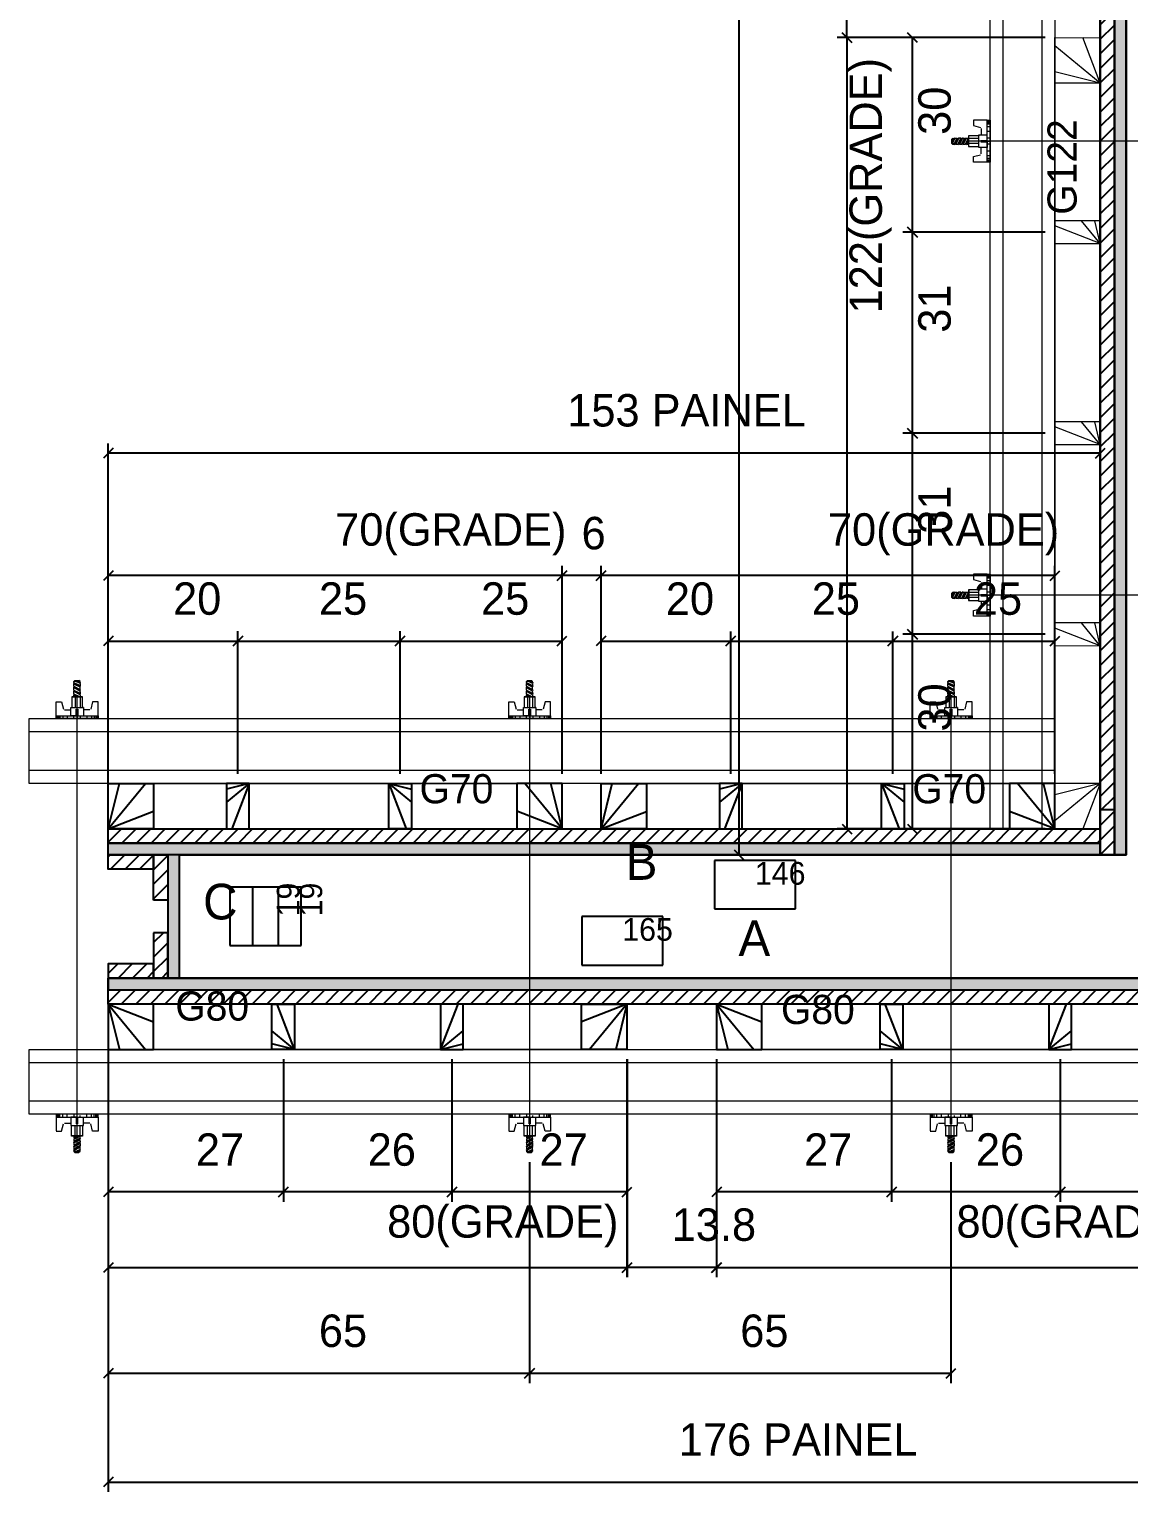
# Model space of a CAD drawing. Header units: metres. Extents: x 4937 to 9017, y 4087 to 4819.
# Drawn here: x 4936.6 to 5275.8, y 4087.2 to 4538.2 of the extents above; entities that cross this region are included whole.
import ezdxf

# ---------------------------------------------------------------- set-up
doc = ezdxf.new("R2010")
doc.units = ezdxf.units.M
for name, color, linetype in [('CHAPA', 7, 'Continuous'), ('CONCRETO', 7, 'Continuous'), ('COTA', 7, 'Continuous'), ('Hachura', 7, 'Continuous'), ('Madeira', 7, 'Continuous'), ('MEIO_PONT', 7, 'Continuous'), ('Perfil Metálico', 7, 'Continuous'), ('SARRAFO', 7, 'Continuous'), ('TEXTO_GERAL', 7, 'Continuous')]:
    doc.layers.add(name, color=color, linetype=linetype)

msp = doc.modelspace()

# ---------------------------------------------------------------- hatches: boundary and pattern name
at = {"layer": 'Hachura'}
h = msp.add_hatch(dxfattribs=at)
h.set_pattern_fill('ANSI31')
h.paths.add_polyline_path([(5266.99, 4703.6), (5271.39, 4703.6), (5271.39, 4283.6), (5266.99, 4283.6), (5266.99, 4703.6)])
h = msp.add_hatch(color=7, dxfattribs=at)
h.dxf.hatch_style = 1
h.paths.add_polyline_path([(5271.39, 4703.6), (5274.99, 4703.6), (5274.99, 4283.6), (5271.39, 4283.6), (5271.39, 4703.6)])
h = msp.add_hatch(dxfattribs=at)
h.set_pattern_fill('ANSI31')
h.paths.add_polyline_path([(5266.99, 4287.2), (5266.99, 4291.6), (4960.99, 4291.6), (4960.99, 4287.2), (5266.99, 4287.2)])
h = msp.add_hatch(color=7, dxfattribs=at)
h.dxf.hatch_style = 1
h.paths.add_polyline_path([(5266.99, 4283.6), (4960.99, 4283.6), (4960.99, 4287.2), (5266.99, 4287.2), (5266.99, 4283.6)])
h = msp.add_hatch(dxfattribs=at)
h.set_pattern_fill('ANSI31')
h.paths.add_polyline_path([(4974.99, 4279.2), (4974.99, 4283.6), (4960.99, 4283.6), (4960.99, 4279.2), (4974.99, 4279.2)])
h = msp.add_hatch(dxfattribs=at)
h.set_pattern_fill('ANSI31')
h.paths.add_polyline_path([(4979.39, 4283.6), (4974.99, 4283.6), (4974.99, 4269.6), (4979.39, 4269.6), (4979.39, 4283.6)])
h = msp.add_hatch(color=7, dxfattribs=at)
h.dxf.hatch_style = 1
h.paths.add_polyline_path([(4979.39, 4245.6), (4982.99, 4245.6), (4982.99, 4283.6), (4979.39, 4283.6), (4979.39, 4245.6)])
h = msp.add_hatch(dxfattribs=at)
h.set_pattern_fill('ANSI31')
h.paths.add_polyline_path([(4979.39, 4245.6), (4974.99, 4245.6), (4974.99, 4259.6), (4979.39, 4259.6), (4979.39, 4245.6)])
h = msp.add_hatch(dxfattribs=at)
h.set_pattern_fill('ANSI31')
h.paths.add_polyline_path([(4974.99, 4250), (4974.99, 4245.6), (4960.99, 4245.6), (4960.99, 4250), (4974.99, 4250)])
h = msp.add_hatch(color=7, dxfattribs=at)
h.dxf.hatch_style = 1
h.paths.add_polyline_path([(5312.99, 4245.6), (4960.99, 4245.6), (4960.99, 4242), (5312.99, 4242), (5312.99, 4245.6)])
h = msp.add_hatch(dxfattribs=at)
h.set_pattern_fill('ANSI31')
h.paths.add_polyline_path([(5312.99, 4242), (5312.99, 4237.6), (4960.99, 4237.6), (4960.99, 4242), (5312.99, 4242)])

# ---------------------------------------------------------------- linework, layer by layer
at = {"layer": 'CHAPA', "color": 1, "lineweight": 25}
for points in [[(5274.99, 4703.6), (5274.99, 4283.6), (5271.39, 4283.6), (5271.39, 4703.6)], [(5266.99, 4283.6), (4960.99, 4283.6), (4960.99, 4287.2), (5266.99, 4287.2)], [(4979.39, 4245.6), (4982.99, 4245.6), (4982.99, 4283.6), (4979.39, 4283.6)], [(5312.99, 4245.6), (4960.99, 4245.6), (4960.99, 4242), (5312.99, 4242)]]:
    msp.add_lwpolyline(points, close=True, dxfattribs=at)
at = {"layer": 'CONCRETO', "color": 2, "lineweight": 25}
msp.add_lwpolyline([(4982.99, 4245.6), (4982.99, 4283.6), (5274.99, 4283.6), (5274.99, 4681.6), (5312.99, 4681.6), (5312.99, 4245.6)], close=True, dxfattribs=at)
at = {"layer": 'COTA', "color": 241, "lineweight": 25}
for p, q in [((5155.51, 4703.6), (5155.51, 4283.6)), ((5188.86, 4535.61), (5188.86, 4543.62)), ((5250.01, 4535.61), (5185.86, 4535.61)), ((5249.99, 4535.61), (5185.86, 4535.61)), ((5188.86, 4535.61), (5188.86, 4291.61)), ((5250, 4535.61), (5206.06, 4535.61)), ((5209.06, 4475.61), (5209.06, 4535.61)), ((5250, 4475.61), (5206.06, 4475.61)), ((5250, 4475.61), (5206.06, 4475.61)), ((5209.06, 4413.61), (5209.06, 4475.61)), ((5250, 4413.61), (5206.06, 4413.61)), ((5250, 4413.61), (5206.06, 4413.61)), ((5209.06, 4351.61), (5209.06, 4413.61)), ((4960.99, 4286.6), (4960.99, 4410.47)), ((5266.99, 4407.47), (4960.99, 4407.47)), ((5266.99, 4286.6), (5266.99, 4410.47)), ((4960.99, 4308.57), (4960.99, 4372.72)), ((5100.99, 4308.59), (5100.99, 4372.72)), ((5100.99, 4308.6), (5100.99, 4372.7)), ((5112.99, 4308.56), (5112.99, 4372.7)), ((5112.99, 4308.58), (5112.99, 4372.7)), ((5252.98, 4308.58), (5252.98, 4372.7)), ((5100.99, 4369.72), (4960.99, 4369.72)), ((5112.99, 4369.7), (5100.99, 4369.7)), ((5252.98, 4369.7), (5112.99, 4369.7)), ((4960.99, 4308.6), (4960.99, 4352.53)), ((5000.99, 4308.6), (5000.99, 4352.53)), ((5000.99, 4308.6), (5000.99, 4352.53)), ((5050.99, 4308.6), (5050.99, 4352.53)), ((5050.99, 4308.6), (5050.99, 4352.53)), ((5100.99, 4308.59), (5100.99, 4352.53)), ((5112.99, 4308.58), (5112.99, 4352.51)), ((5152.99, 4308.58), (5152.99, 4352.51)), ((5152.99, 4308.58), (5152.99, 4352.51)), ((5202.99, 4308.58), (5202.99, 4352.51)), ((5202.99, 4308.58), (5202.99, 4352.51)), ((5252.99, 4308.58), (5252.99, 4352.51)), ((4960.99, 4349.53), (5000.99, 4349.53)), ((5000.99, 4349.53), (5050.99, 4349.53)), ((5050.99, 4349.53), (5100.99, 4349.53)), ((5112.99, 4349.51), (5152.99, 4349.51)), ((5152.99, 4349.51), (5202.99, 4349.51)), ((5202.99, 4349.51), (5252.99, 4349.51)), ((5250, 4351.61), (5206.06, 4351.61)), ((5250, 4351.61), (5206.06, 4351.61)), ((5209.06, 4291.61), (5209.06, 4351.61)), ((5249.99, 4291.61), (5185.86, 4291.61)), ((5249.99, 4291.61), (5206.06, 4291.61)), ((5263.99, 4283.6), (5152.51, 4283.6)), ((4960.99, 4234.56), (4960.99, 4087.19)), ((4960.99, 4234.56), (4960.99, 4120.73)), ((4961.02, 4220.56), (4961.02, 4176.63)), ((4961.02, 4220.56), (4961.02, 4153.33)), ((5015.02, 4220.56), (5015.02, 4176.63)), ((5015.02, 4220.56), (5015.02, 4176.63)), ((5067.02, 4220.56), (5067.02, 4176.63)), ((5067.02, 4220.56), (5067.02, 4176.63)), ((5120.99, 4220.6), (5120.99, 4153.33)), ((5121.02, 4220.56), (5121.02, 4176.63)), ((5121.02, 4220.56), (5121.02, 4153.33)), ((5148.59, 4220.56), (5148.59, 4153.33)), ((5148.62, 4220.56), (5148.62, 4176.63)), ((5148.62, 4220.56), (5148.62, 4153.33)), ((5202.62, 4220.56), (5202.62, 4176.63)), ((5202.62, 4220.56), (5202.62, 4176.63)), ((5254.62, 4220.56), (5254.62, 4176.63)), ((5254.62, 4220.56), (5254.62, 4176.63)), ((5090.93, 4188.8), (5090.93, 4120.73)), ((5090.93, 4188.8), (5090.93, 4120.73)), ((5220.93, 4188.8), (5220.93, 4120.73)), ((5015.02, 4179.63), (4961.02, 4179.63)), ((5067.02, 4179.63), (5015.02, 4179.63)), ((5121.02, 4179.63), (5067.02, 4179.63)), ((5202.62, 4179.63), (5148.62, 4179.63)), ((5254.62, 4179.63), (5202.62, 4179.63)), ((5308.62, 4179.63), (5254.62, 4179.63)), ((4961.02, 4156.33), (5121.02, 4156.33)), ((5148.59, 4156.33), (5120.99, 4156.33)), ((5148.62, 4156.33), (5308.62, 4156.33)), ((4960.99, 4123.73), (5090.93, 4123.73)), ((5090.93, 4123.73), (5220.93, 4123.73)), ((4960.99, 4090.19), (5312.99, 4090.19))]:
    msp.add_line(p, q, dxfattribs=at)
at = {"layer": 'COTA', "color": 0, "lineweight": 25}
for p, q in [((5190.36, 4534.11), (5187.36, 4537.11)), ((5187.36, 4537.11), (5190.36, 4534.11)), ((5210.56, 4534.11), (5207.56, 4537.11)), ((5210.56, 4474.11), (5207.56, 4477.11)), ((5207.56, 4477.11), (5210.56, 4474.11)), ((5210.56, 4412.11), (5207.56, 4415.11)), ((5207.56, 4415.11), (5210.56, 4412.11)), ((4962.49, 4408.97), (4959.49, 4405.97)), ((5265.49, 4405.97), (5268.49, 4408.97)), ((4962.49, 4371.22), (4959.49, 4368.22)), ((5099.49, 4368.22), (5102.49, 4371.22)), ((5102.49, 4371.2), (5099.49, 4368.2)), ((5114.49, 4371.2), (5111.49, 4368.2)), ((5111.49, 4368.2), (5114.49, 4371.2)), ((5251.48, 4368.2), (5254.48, 4371.2)), ((5210.56, 4350.11), (5207.56, 4353.11)), ((5207.56, 4353.11), (5210.56, 4350.11)), ((4962.49, 4351.03), (4959.49, 4348.03)), ((4999.49, 4348.03), (5002.49, 4351.03)), ((5002.49, 4351.03), (4999.49, 4348.03)), ((5049.49, 4348.03), (5052.49, 4351.03)), ((5052.49, 4351.03), (5049.49, 4348.03)), ((5099.49, 4348.03), (5102.49, 4351.03)), ((5114.49, 4351.01), (5111.49, 4348.01)), ((5151.49, 4348.01), (5154.49, 4351.01)), ((5154.49, 4351.01), (5151.49, 4348.01)), ((5201.49, 4348.01), (5204.49, 4351.01)), ((5204.49, 4351.01), (5201.49, 4348.01)), ((5251.49, 4348.01), (5254.49, 4351.01)), ((5187.36, 4293.11), (5190.36, 4290.11)), ((5207.56, 4293.11), (5210.56, 4290.11)), ((5154.01, 4285.1), (5157.01, 4282.1)), ((4962.52, 4181.13), (4959.52, 4178.13)), ((5016.52, 4181.13), (5013.52, 4178.13)), ((5013.52, 4178.13), (5016.52, 4181.13)), ((5068.52, 4181.13), (5065.52, 4178.13)), ((5065.52, 4178.13), (5068.52, 4181.13)), ((5119.52, 4178.13), (5122.52, 4181.13)), ((5150.12, 4181.13), (5147.12, 4178.13)), ((5204.12, 4181.13), (5201.12, 4178.13)), ((5201.12, 4178.13), (5204.12, 4181.13)), ((5256.12, 4181.13), (5253.12, 4178.13)), ((5253.12, 4178.13), (5256.12, 4181.13)), ((4962.52, 4157.83), (4959.52, 4154.83)), ((5122.49, 4157.83), (5119.49, 4154.83)), ((5119.52, 4154.83), (5122.52, 4157.83)), ((5147.09, 4154.83), (5150.09, 4157.83)), ((5150.12, 4157.83), (5147.12, 4154.83)), ((4962.49, 4125.23), (4959.49, 4122.23)), ((5089.43, 4122.23), (5092.43, 4125.23)), ((5092.43, 4125.23), (5089.43, 4122.23)), ((5219.43, 4122.23), (5222.43, 4125.23)), ((4962.49, 4091.69), (4959.49, 4088.69))]:
    msp.add_line(p, q, dxfattribs=at)
at = {"layer": 'COTA', "color": 180, "lineweight": 25}
for p, q in [((5172.95, 4281.9), (5147.95, 4281.9)), ((5147.95, 4281.9), (5147.95, 4266.9)), ((5172.95, 4266.9), (5172.95, 4281.9)), ((5013.48, 4273.6), (4998.48, 4273.6)), ((4998.48, 4273.6), (4998.48, 4255.6)), ((5020.48, 4273.6), (5005.48, 4273.6)), ((5005.48, 4273.6), (5005.48, 4255.6)), ((5013.48, 4255.6), (5013.48, 4273.6)), ((5020.48, 4255.6), (5020.48, 4273.6)), ((5147.95, 4266.9), (5172.95, 4266.9)), ((5132.03, 4264.6), (5107.03, 4264.6)), ((5107.03, 4264.6), (5107.03, 4249.6)), ((5132.03, 4249.6), (5132.03, 4264.6)), ((4998.48, 4255.6), (5013.48, 4255.6)), ((5005.48, 4255.6), (5020.48, 4255.6)), ((5107.03, 4249.6), (5132.03, 4249.6))]:
    msp.add_line(p, q, dxfattribs=at)
at = {"layer": 'Hachura', "color": 0, "lineweight": 9}
for p, q in [((5232.1, 4510.14), (5227.84, 4510.14)), ((5227.84, 4510.14), (5227.84, 4508.46)), ((5232.08, 4510), (5233.01, 4510)), ((5232.1, 4497.24), (5232.1, 4510.14)), ((5232.1, 4510.14), (5233, 4510.14)), ((5233, 4510.14), (5233, 4497.24)), ((5227.84, 4508.46), (5230.05, 4507.88)), ((5229.52, 4501.76), (5229.52, 4505.63)), ((5229.52, 4505.63), (5232.1, 4505.63)), ((5229.52, 4505.63), (5229.52, 4505.37)), ((5229.52, 4505.63), (5229.52, 4505.37)), ((5230.29, 4507.57), (5230.29, 4505.62)), ((5232.08, 4509.79), (5233.01, 4509.79)), ((5232.08, 4509.45), (5233.01, 4509.45)), ((5232.08, 4508.99), (5233.01, 4508.99)), ((5232.08, 4508.15), (5233.01, 4508.15)), ((5232.08, 4506.72), (5233, 4506.72)), ((5233, 4509.19), (5233, 4501.37)), ((5221.53, 4504.59), (5221.2, 4504.27)), ((5221.2, 4502.98), (5221.2, 4504.27)), ((5221.53, 4502.66), (5221.2, 4502.98)), ((5221.52, 4504.08), (5221.86, 4504.75)), ((5222.09, 4504.69), (5221.52, 4503.56)), ((5221.52, 4504.34), (5221.65, 4504.59)), ((5222.17, 4504.59), (5221.52, 4503.3)), ((5221.85, 4502.66), (5221.52, 4502.66)), ((5221.53, 4504.59), (5221.53, 4502.66)), ((5221.85, 4502.66), (5222.81, 4504.59)), ((5221.85, 4502.66), (5222.81, 4504.59)), ((5221.94, 4502.59), (5223.02, 4504.75)), ((5222.17, 4504.59), (5222.81, 4504.59)), ((5223.25, 4504.69), (5222.18, 4502.55)), ((5223.33, 4504.59), (5222.36, 4502.66)), ((5223.01, 4502.66), (5222.36, 4502.66)), ((5223.01, 4502.66), (5223.97, 4504.59)), ((5223.1, 4502.59), (5224.18, 4504.75)), ((5223.97, 4504.59), (5223.33, 4504.59)), ((5224.41, 4504.69), (5223.34, 4502.55)), ((5224.49, 4504.59), (5223.52, 4502.66)), ((5224.17, 4502.66), (5223.52, 4502.66)), ((5223.73, 4502.66), (5223.52, 4502.66)), ((5224.17, 4502.66), (5225.14, 4504.59)), ((5224.26, 4502.59), (5225.34, 4504.75)), ((5224.7, 4504.59), (5224.49, 4504.59)), ((5225.57, 4504.69), (5224.5, 4502.55)), ((5225.65, 4504.59), (5224.68, 4502.66)), ((5225.33, 4502.66), (5224.68, 4502.66)), ((5224.7, 4504.59), (5225.14, 4504.59)), ((5225.33, 4502.66), (5226.3, 4504.59)), ((5225.65, 4504.59), (5226.3, 4504.59)), ((5226.3, 4503.82), (5225.66, 4502.55)), ((5226.3, 4503.56), (5225.84, 4502.66)), ((5226.3, 4502.66), (5225.84, 4502.66)), ((5226.3, 4505.37), (5226.3, 4502.01)), ((5229.52, 4505.37), (5226.3, 4505.37)), ((5226.3, 4504.59), (5229.52, 4504.59)), ((5226.3, 4503.05), (5229.52, 4503.05)), ((5226.3, 4502.01), (5229.52, 4502.01)), ((5226.36, 4505.37), (5226.36, 4502.01)), ((5232.1, 4501.76), (5229.52, 4501.76)), ((5230.1, 4503.89), (5232.1, 4503.89)), ((5232.1, 4503.38), (5230.1, 4503.38)), ((5230.29, 4499.81), (5230.29, 4501.76)), ((5232.1, 4503.69), (5232.1, 4501.76)), ((5232.1, 4503.68), (5233, 4503.68)), ((5232.1, 4502.4), (5232.1, 4503.05)), ((5232.1, 4497.24), (5232.1, 4502.4)), ((5232.42, 4502.73), (5232.21, 4502.73)), ((5232.23, 4504.67), (5232.66, 4504.67)), ((5232.85, 4502.73), (5232.42, 4502.73)), ((5227.84, 4498.92), (5230.05, 4499.5)), ((5227.84, 4497.24), (5227.84, 4498.92)), ((5233, 4497.24), (5227.87, 4497.24)), ((5232.08, 4500.65), (5233.01, 4500.65)), ((5232.08, 4499.24), (5233.01, 4499.24)), ((5232.08, 4498.39), (5233.01, 4498.39)), ((5232.08, 4497.93), (5233.01, 4497.93)), ((5232.08, 4497.59), (5233.01, 4497.59)), ((5232.08, 4497.38), (5233.01, 4497.38)), ((5232.13, 4370.14), (5227.87, 4370.14)), ((5227.87, 4370.14), (5227.87, 4368.46)), ((5232.13, 4357.24), (5232.13, 4370.14)), ((5232.13, 4370.14), (5233.03, 4370.14)), ((5233.03, 4370.14), (5233.03, 4357.24)), ((5227.87, 4368.46), (5230.08, 4367.88)), ((5230.32, 4367.57), (5230.32, 4365.62)), ((5232.11, 4370), (5233.04, 4370)), ((5232.11, 4369.79), (5233.04, 4369.79)), ((5232.11, 4369.45), (5233.04, 4369.45)), ((5232.11, 4368.99), (5233.04, 4368.99)), ((5232.11, 4368.15), (5233.04, 4368.15)), ((5232.11, 4366.72), (5233.03, 4366.72)), ((5233.03, 4369.19), (5233.03, 4361.37)), ((5221.55, 4364.59), (5221.23, 4364.27)), ((5221.23, 4362.98), (5221.23, 4364.27)), ((5221.55, 4362.66), (5221.23, 4362.98)), ((5221.55, 4364.08), (5221.89, 4364.75)), ((5222.12, 4364.69), (5221.55, 4363.56)), ((5221.55, 4364.34), (5221.68, 4364.59)), ((5222.2, 4364.59), (5221.55, 4363.3)), ((5221.55, 4364.59), (5221.55, 4362.66)), ((5221.87, 4362.66), (5221.55, 4362.66)), ((5221.87, 4362.66), (5222.84, 4364.59)), ((5221.87, 4362.66), (5222.84, 4364.59)), ((5221.97, 4362.59), (5223.05, 4364.75)), ((5222.2, 4364.59), (5222.84, 4364.59)), ((5223.28, 4364.69), (5222.21, 4362.55)), ((5223.36, 4364.59), (5222.39, 4362.66)), ((5223.03, 4362.66), (5222.39, 4362.66)), ((5223.03, 4362.66), (5224, 4364.59)), ((5223.13, 4362.59), (5224.21, 4364.75)), ((5224, 4364.59), (5223.36, 4364.59)), ((5224.44, 4364.69), (5223.37, 4362.55)), ((5224.52, 4364.59), (5223.55, 4362.66)), ((5224.19, 4362.66), (5223.55, 4362.66)), ((5223.76, 4362.66), (5223.55, 4362.66)), ((5224.19, 4362.66), (5225.16, 4364.59)), ((5224.29, 4362.59), (5225.37, 4364.75)), ((5224.73, 4364.59), (5224.52, 4364.59)), ((5225.6, 4364.69), (5224.53, 4362.55)), ((5225.68, 4364.59), (5224.71, 4362.66)), ((5225.36, 4362.66), (5224.71, 4362.66)), ((5224.73, 4364.59), (5225.16, 4364.59)), ((5225.36, 4362.66), (5226.32, 4364.59)), ((5225.68, 4364.59), (5226.32, 4364.59)), ((5226.32, 4363.82), (5225.69, 4362.55)), ((5226.32, 4363.56), (5225.87, 4362.66)), ((5226.32, 4362.66), (5225.87, 4362.66)), ((5226.32, 4365.37), (5226.32, 4362.01)), ((5229.55, 4365.37), (5226.32, 4365.37)), ((5226.32, 4364.59), (5229.55, 4364.59)), ((5226.32, 4363.05), (5229.55, 4363.05)), ((5226.32, 4362.01), (5229.55, 4362.01)), ((5226.39, 4365.37), (5226.39, 4362.01)), ((5229.55, 4361.76), (5229.55, 4365.63)), ((5229.55, 4365.63), (5232.13, 4365.63)), ((5229.55, 4365.63), (5229.55, 4365.37)), ((5229.55, 4365.63), (5229.55, 4365.37)), ((5232.13, 4361.76), (5229.55, 4361.76)), ((5230.13, 4363.89), (5232.13, 4363.89)), ((5232.13, 4363.38), (5230.13, 4363.38)), ((5230.32, 4359.81), (5230.32, 4361.76)), ((5232.13, 4363.69), (5232.13, 4361.76)), ((5232.13, 4363.68), (5233.03, 4363.68)), ((5232.13, 4362.4), (5232.13, 4363.05)), ((5232.13, 4357.24), (5232.13, 4362.4)), ((5232.45, 4362.73), (5232.24, 4362.73)), ((5232.25, 4364.67), (5232.69, 4364.67)), ((5232.88, 4362.73), (5232.45, 4362.73)), ((5227.87, 4358.92), (5230.08, 4359.5)), ((5227.87, 4357.24), (5227.87, 4358.92)), ((5233.03, 4357.24), (5227.89, 4357.24)), ((5232.11, 4360.65), (5233.04, 4360.65)), ((5232.11, 4359.24), (5233.04, 4359.24)), ((5232.11, 4358.39), (5233.04, 4358.39)), ((5232.11, 4357.93), (5233.04, 4357.93)), ((5232.11, 4357.59), (5233.04, 4357.59)), ((5232.11, 4357.38), (5233.04, 4357.38)), ((4952.39, 4335.35), (4950.25, 4336.42)), ((4952.39, 4334.19), (4950.25, 4335.26)), ((4952.39, 4333.03), (4950.25, 4334.1)), ((4950.29, 4336.66), (4952.45, 4335.58)), ((4950.29, 4335.5), (4952.45, 4334.42)), ((4950.29, 4334.34), (4952.45, 4333.26)), ((4950.36, 4337.08), (4950.68, 4337.4)), ((4950.36, 4336.76), (4950.36, 4337.08)), ((4952.29, 4337.08), (4950.36, 4337.08)), ((4950.36, 4336.76), (4952.3, 4335.79)), ((4950.36, 4336.76), (4952.3, 4335.79)), ((4950.36, 4335.59), (4950.36, 4336.24)), ((4952.3, 4335.27), (4950.36, 4336.24)), ((4950.36, 4335.59), (4952.3, 4334.63)), ((4950.36, 4334.43), (4950.36, 4335.08)), ((4952.3, 4334.11), (4950.36, 4335.08)), ((4950.36, 4334.87), (4950.36, 4335.08)), ((4950.36, 4334.43), (4952.3, 4333.47)), ((4950.68, 4337.4), (4951.97, 4337.4)), ((4952.3, 4336.43), (4951.01, 4337.08)), ((4952.39, 4336.51), (4951.26, 4337.08)), ((4951.78, 4337.08), (4952.45, 4336.74)), ((4952.29, 4337.08), (4951.97, 4337.4)), ((4952.04, 4337.08), (4952.3, 4336.95)), ((4952.3, 4336.43), (4952.3, 4335.79)), ((4952.3, 4334.63), (4952.3, 4335.27)), ((4952.3, 4333.9), (4952.3, 4334.11)), ((5091.99, 4335.35), (5089.85, 4336.42)), ((5091.99, 4334.19), (5089.85, 4335.26)), ((5091.99, 4333.03), (5089.85, 4334.1)), ((5089.89, 4336.66), (5092.05, 4335.58)), ((5089.89, 4335.5), (5092.05, 4334.42)), ((5089.89, 4334.34), (5092.05, 4333.26)), ((5089.96, 4337.08), (5090.28, 4337.4)), ((5089.96, 4336.76), (5089.96, 4337.08)), ((5091.89, 4337.08), (5089.96, 4337.08)), ((5089.96, 4336.76), (5091.89, 4335.79)), ((5089.96, 4336.76), (5091.89, 4335.79)), ((5089.96, 4335.59), (5089.96, 4336.24)), ((5091.89, 4335.27), (5089.96, 4336.24)), ((5089.96, 4335.59), (5091.89, 4334.63)), ((5089.96, 4334.43), (5089.96, 4335.08)), ((5091.89, 4334.11), (5089.96, 4335.08)), ((5089.96, 4334.87), (5089.96, 4335.08)), ((5089.96, 4334.43), (5091.89, 4333.47)), ((5090.28, 4337.4), (5091.57, 4337.4)), ((5091.89, 4336.43), (5090.6, 4337.08)), ((5091.99, 4336.51), (5090.86, 4337.08)), ((5091.38, 4337.08), (5092.05, 4336.74)), ((5091.89, 4337.08), (5091.57, 4337.4)), ((5091.64, 4337.08), (5091.89, 4336.95)), ((5091.89, 4336.43), (5091.89, 4335.79)), ((5091.89, 4334.63), (5091.89, 4335.27)), ((5091.89, 4333.9), (5091.89, 4334.11)), ((5221.99, 4335.35), (5219.85, 4336.42)), ((5221.99, 4334.19), (5219.85, 4335.26)), ((5221.99, 4333.03), (5219.85, 4334.1)), ((5219.89, 4336.66), (5222.05, 4335.58)), ((5219.89, 4335.5), (5222.05, 4334.42)), ((5219.89, 4334.34), (5222.05, 4333.26)), ((5219.96, 4337.08), (5220.28, 4337.4)), ((5219.96, 4336.76), (5219.96, 4337.08)), ((5221.89, 4337.08), (5219.96, 4337.08)), ((5219.96, 4336.76), (5221.89, 4335.79)), ((5219.96, 4336.76), (5221.89, 4335.79)), ((5219.96, 4335.59), (5219.96, 4336.24)), ((5221.89, 4335.27), (5219.96, 4336.24)), ((5219.96, 4335.59), (5221.89, 4334.63)), ((5219.96, 4334.43), (5219.96, 4335.08)), ((5221.89, 4334.11), (5219.96, 4335.08)), ((5219.96, 4334.87), (5219.96, 4335.08)), ((5219.96, 4334.43), (5221.89, 4333.47)), ((5220.28, 4337.4), (5221.57, 4337.4)), ((5221.89, 4336.43), (5220.6, 4337.08)), ((5221.99, 4336.51), (5220.86, 4337.08)), ((5221.38, 4337.08), (5222.05, 4336.74)), ((5221.89, 4337.08), (5221.57, 4337.4)), ((5221.64, 4337.08), (5221.89, 4336.95)), ((5221.89, 4336.43), (5221.89, 4335.79)), ((5221.89, 4334.63), (5221.89, 4335.27)), ((5221.89, 4333.9), (5221.89, 4334.11)), ((4944.94, 4330.76), (4946.62, 4330.76)), ((4944.95, 4325.6), (4944.95, 4330.74)), ((4946.62, 4330.76), (4947.2, 4328.55)), ((4953.07, 4332.31), (4949.72, 4332.31)), ((4949.72, 4332.31), (4949.72, 4329.08)), ((4953.07, 4332.24), (4949.72, 4332.24)), ((4951.52, 4332.31), (4950.25, 4332.94)), ((4950.36, 4333.27), (4950.36, 4333.92)), ((4952.3, 4332.95), (4950.36, 4333.92)), ((4950.36, 4333.27), (4952.3, 4332.31)), ((4951.26, 4332.31), (4950.36, 4332.76)), ((4950.36, 4332.31), (4950.36, 4332.76)), ((4950.75, 4332.31), (4950.75, 4329.08)), ((4952.3, 4333.9), (4952.3, 4333.47)), ((4952.3, 4332.95), (4952.3, 4332.31)), ((4952.3, 4332.31), (4952.3, 4329.08)), ((4953.07, 4329.08), (4953.07, 4332.31)), ((4956.16, 4330.76), (4955.58, 4328.55)), ((4957.84, 4330.76), (4956.16, 4330.76)), ((4957.84, 4326.5), (4957.84, 4330.76)), ((5084.54, 4330.76), (5086.22, 4330.76)), ((5084.55, 4325.6), (5084.55, 4330.74)), ((5086.22, 4330.76), (5086.8, 4328.55)), ((5092.67, 4332.31), (5089.31, 4332.31)), ((5089.31, 4332.31), (5089.31, 4329.08)), ((5092.67, 4332.24), (5089.31, 4332.24)), ((5091.12, 4332.31), (5089.85, 4332.94)), ((5089.96, 4333.27), (5089.96, 4333.92)), ((5091.89, 4332.95), (5089.96, 4333.92)), ((5089.96, 4333.27), (5091.89, 4332.31)), ((5090.86, 4332.31), (5089.96, 4332.76)), ((5089.96, 4332.31), (5089.96, 4332.76)), ((5090.35, 4332.31), (5090.35, 4329.08)), ((5091.89, 4333.9), (5091.89, 4333.47)), ((5091.89, 4332.95), (5091.89, 4332.31)), ((5091.89, 4332.31), (5091.89, 4329.08)), ((5092.67, 4329.08), (5092.67, 4332.31)), ((5095.76, 4330.76), (5095.18, 4328.55)), ((5097.44, 4330.76), (5095.76, 4330.76)), ((5097.44, 4326.5), (5097.44, 4330.76)), ((5214.54, 4330.76), (5216.22, 4330.76)), ((5214.55, 4325.6), (5214.55, 4330.74)), ((5216.22, 4330.76), (5216.8, 4328.55)), ((5222.67, 4332.31), (5219.31, 4332.31)), ((5219.31, 4332.31), (5219.31, 4329.08)), ((5222.67, 4332.24), (5219.31, 4332.24)), ((5221.12, 4332.31), (5219.85, 4332.94)), ((5219.96, 4333.27), (5219.96, 4333.92)), ((5221.89, 4332.95), (5219.96, 4333.92)), ((5219.96, 4333.27), (5221.89, 4332.31)), ((5220.86, 4332.31), (5219.96, 4332.76)), ((5219.96, 4332.31), (5219.96, 4332.76)), ((5220.35, 4332.31), (5220.35, 4329.08)), ((5221.89, 4333.9), (5221.89, 4333.47)), ((5221.89, 4332.95), (5221.89, 4332.31)), ((5221.89, 4332.31), (5221.89, 4329.08)), ((5222.67, 4329.08), (5222.67, 4332.31)), ((5225.76, 4330.76), (5225.18, 4328.55)), ((5227.44, 4330.76), (5225.76, 4330.76)), ((5227.44, 4326.5), (5227.44, 4330.76)), ((4944.94, 4326.5), (4957.84, 4326.5)), ((4944.94, 4326.5), (4950.1, 4326.5)), ((4957.84, 4325.6), (4944.95, 4325.6)), ((4945.08, 4326.52), (4945.08, 4325.59)), ((4945.29, 4326.52), (4945.29, 4325.59)), ((4945.63, 4326.52), (4945.63, 4325.59)), ((4946.09, 4326.52), (4946.09, 4325.59)), ((4946.94, 4326.52), (4946.94, 4325.59)), ((4947.51, 4328.31), (4949.46, 4328.31)), ((4948.35, 4326.52), (4948.35, 4325.59)), ((4956.89, 4325.6), (4949.07, 4325.6)), ((4949.46, 4329.08), (4953.33, 4329.08)), ((4949.46, 4326.5), (4949.46, 4329.08)), ((4951.39, 4326.5), (4949.46, 4326.5)), ((4950.1, 4326.5), (4950.75, 4326.5)), ((4950.43, 4326.18), (4950.43, 4326.39)), ((4950.43, 4325.75), (4950.43, 4326.18)), ((4951.08, 4326.5), (4951.08, 4328.5)), ((4951.39, 4326.5), (4951.39, 4325.6)), ((4951.6, 4328.5), (4951.6, 4326.5)), ((4952.37, 4326.38), (4952.37, 4325.94)), ((4953.33, 4329.08), (4953.07, 4329.08)), ((4953.33, 4329.08), (4953.07, 4329.08)), ((4955.27, 4328.31), (4953.32, 4328.31)), ((4953.33, 4329.08), (4953.33, 4326.5)), ((4954.42, 4326.52), (4954.42, 4325.6)), ((4955.85, 4326.52), (4955.85, 4325.59)), ((4956.69, 4326.52), (4956.69, 4325.59)), ((4957.16, 4326.52), (4957.16, 4325.59)), ((4957.49, 4326.52), (4957.49, 4325.59)), ((4957.7, 4326.52), (4957.7, 4325.59)), ((4957.84, 4326.5), (4957.84, 4325.6)), ((5084.54, 4326.5), (5097.44, 4326.5)), ((5084.54, 4326.5), (5089.7, 4326.5)), ((5097.44, 4325.6), (5084.55, 4325.6)), ((5084.68, 4326.52), (5084.68, 4325.59)), ((5084.89, 4326.52), (5084.89, 4325.59)), ((5085.23, 4326.52), (5085.23, 4325.59)), ((5085.69, 4326.52), (5085.69, 4325.59)), ((5086.54, 4326.52), (5086.54, 4325.59)), ((5087.11, 4328.31), (5089.06, 4328.31)), ((5087.95, 4326.52), (5087.95, 4325.59)), ((5096.49, 4325.6), (5088.67, 4325.6)), ((5089.06, 4329.08), (5092.93, 4329.08)), ((5089.06, 4326.5), (5089.06, 4329.08)), ((5090.99, 4326.5), (5089.06, 4326.5)), ((5089.7, 4326.5), (5090.35, 4326.5)), ((5090.03, 4326.18), (5090.03, 4326.39)), ((5090.03, 4325.75), (5090.03, 4326.18)), ((5090.68, 4326.5), (5090.68, 4328.5)), ((5090.99, 4326.5), (5090.99, 4325.6)), ((5091.2, 4328.5), (5091.2, 4326.5)), ((5091.97, 4326.38), (5091.97, 4325.94)), ((5092.93, 4329.08), (5092.67, 4329.08)), ((5092.93, 4329.08), (5092.67, 4329.08)), ((5094.87, 4328.31), (5092.92, 4328.31)), ((5092.93, 4329.08), (5092.93, 4326.5)), ((5094.02, 4326.52), (5094.02, 4325.6)), ((5095.45, 4326.52), (5095.45, 4325.59)), ((5096.29, 4326.52), (5096.29, 4325.59)), ((5096.76, 4326.52), (5096.76, 4325.59)), ((5097.09, 4326.52), (5097.09, 4325.59)), ((5097.3, 4326.52), (5097.3, 4325.59)), ((5097.44, 4326.5), (5097.44, 4325.6)), ((5214.54, 4326.5), (5227.44, 4326.5)), ((5214.54, 4326.5), (5219.7, 4326.5)), ((5227.44, 4325.6), (5214.55, 4325.6)), ((5214.68, 4326.52), (5214.68, 4325.59)), ((5214.89, 4326.52), (5214.89, 4325.59)), ((5215.23, 4326.52), (5215.23, 4325.59)), ((5215.69, 4326.52), (5215.69, 4325.59)), ((5216.54, 4326.52), (5216.54, 4325.59)), ((5217.11, 4328.31), (5219.06, 4328.31)), ((5217.95, 4326.52), (5217.95, 4325.59)), ((5226.49, 4325.6), (5218.67, 4325.6)), ((5219.06, 4329.08), (5222.93, 4329.08)), ((5219.06, 4326.5), (5219.06, 4329.08)), ((5220.99, 4326.5), (5219.06, 4326.5)), ((5219.7, 4326.5), (5220.35, 4326.5)), ((5220.03, 4326.18), (5220.03, 4326.39)), ((5220.03, 4325.75), (5220.03, 4326.18)), ((5220.68, 4326.5), (5220.68, 4328.5)), ((5220.99, 4326.5), (5220.99, 4325.6)), ((5221.2, 4328.5), (5221.2, 4326.5)), ((5221.97, 4326.38), (5221.97, 4325.94)), ((5222.93, 4329.08), (5222.67, 4329.08)), ((5222.93, 4329.08), (5222.67, 4329.08)), ((5224.87, 4328.31), (5222.92, 4328.31)), ((5222.93, 4329.08), (5222.93, 4326.5)), ((5224.02, 4326.52), (5224.02, 4325.6)), ((5225.45, 4326.52), (5225.45, 4325.59)), ((5226.29, 4326.52), (5226.29, 4325.59)), ((5226.76, 4326.52), (5226.76, 4325.59)), ((5227.09, 4326.52), (5227.09, 4325.59)), ((5227.3, 4326.52), (5227.3, 4325.59)), ((5227.44, 4326.5), (5227.44, 4325.6)), ((4957.84, 4203.6), (4944.95, 4203.6)), ((4944.95, 4203.6), (4944.95, 4198.46)), ((4945.08, 4202.68), (4945.08, 4203.6)), ((4945.29, 4202.68), (4945.29, 4203.6)), ((4945.63, 4202.68), (4945.63, 4203.6)), ((4946.09, 4202.68), (4946.09, 4203.6)), ((4946.94, 4202.68), (4946.94, 4203.6)), ((4948.35, 4202.68), (4948.35, 4203.6)), ((4956.89, 4203.6), (4949.07, 4203.6)), ((4950.43, 4203.45), (4950.43, 4203.02)), ((4951.39, 4202.7), (4951.39, 4203.6)), ((4954.42, 4202.68), (4954.42, 4203.6)), ((4955.85, 4202.68), (4955.85, 4203.6)), ((4956.69, 4202.68), (4956.69, 4203.6)), ((4957.16, 4202.68), (4957.16, 4203.6)), ((4957.49, 4202.68), (4957.49, 4203.6)), ((4957.7, 4202.68), (4957.7, 4203.6)), ((4957.84, 4202.7), (4957.84, 4203.6)), ((5097.45, 4203.6), (5084.55, 4203.6)), ((5084.55, 4203.6), (5084.55, 4198.46)), ((5084.69, 4202.68), (5084.69, 4203.6)), ((5084.9, 4202.68), (5084.9, 4203.6)), ((5085.24, 4202.68), (5085.24, 4203.6)), ((5085.7, 4202.68), (5085.7, 4203.6)), ((5086.54, 4202.68), (5086.54, 4203.6)), ((5087.96, 4202.68), (5087.96, 4203.6)), ((5096.49, 4203.6), (5088.68, 4203.6)), ((5090.04, 4203.45), (5090.04, 4203.02)), ((5090.99, 4202.7), (5090.99, 4203.6)), ((5094.02, 4202.68), (5094.02, 4203.6)), ((5095.46, 4202.68), (5095.46, 4203.6)), ((5096.3, 4202.68), (5096.3, 4203.6)), ((5096.76, 4202.68), (5096.76, 4203.6)), ((5097.1, 4202.68), (5097.1, 4203.6)), ((5097.31, 4202.68), (5097.31, 4203.6)), ((5097.45, 4202.7), (5097.45, 4203.6)), ((5227.45, 4203.6), (5214.55, 4203.6)), ((5214.55, 4203.6), (5214.55, 4198.46)), ((5214.69, 4202.68), (5214.69, 4203.6)), ((5214.9, 4202.68), (5214.9, 4203.6)), ((5215.24, 4202.68), (5215.24, 4203.6)), ((5215.7, 4202.68), (5215.7, 4203.6)), ((5216.54, 4202.68), (5216.54, 4203.6)), ((5217.96, 4202.68), (5217.96, 4203.6)), ((5226.49, 4203.6), (5218.68, 4203.6)), ((5220.04, 4203.45), (5220.04, 4203.02)), ((5220.99, 4202.7), (5220.99, 4203.6)), ((5224.02, 4202.68), (5224.02, 4203.6)), ((5225.46, 4202.68), (5225.46, 4203.6)), ((5226.3, 4202.68), (5226.3, 4203.6)), ((5226.76, 4202.68), (5226.76, 4203.6)), ((5227.1, 4202.68), (5227.1, 4203.6)), ((5227.31, 4202.68), (5227.31, 4203.6)), ((5227.45, 4202.7), (5227.45, 4203.6)), ((4944.94, 4202.7), (4957.84, 4202.7)), ((4944.94, 4202.7), (4950.1, 4202.7)), ((4946.62, 4198.44), (4947.2, 4200.65)), ((4947.51, 4200.89), (4949.46, 4200.89)), ((4951.39, 4202.7), (4949.46, 4202.7)), ((4949.46, 4202.7), (4949.46, 4200.12)), ((4949.46, 4200.12), (4953.33, 4200.12)), ((4949.71, 4196.89), (4949.71, 4200.12)), ((4950.1, 4202.7), (4950.75, 4202.7)), ((4950.43, 4203.02), (4950.43, 4202.8)), ((4950.75, 4196.89), (4950.75, 4200.12)), ((4951.08, 4202.7), (4951.08, 4200.7)), ((4951.6, 4200.7), (4951.6, 4202.7)), ((4952.29, 4196.89), (4952.29, 4200.12)), ((4952.37, 4202.82), (4952.37, 4203.26)), ((4953.07, 4200.12), (4953.07, 4196.89)), ((4953.33, 4200.12), (4953.07, 4200.12)), ((4953.33, 4200.12), (4953.07, 4200.12)), ((4955.27, 4200.89), (4953.32, 4200.89)), ((4953.33, 4200.12), (4953.33, 4202.7)), ((4956.16, 4198.44), (4955.58, 4200.65)), ((4957.84, 4202.7), (4957.84, 4198.44)), ((5084.55, 4202.7), (5097.45, 4202.7)), ((5084.55, 4202.7), (5089.71, 4202.7)), ((5086.23, 4198.44), (5086.81, 4200.65)), ((5087.12, 4200.89), (5089.06, 4200.89)), ((5091, 4202.7), (5089.06, 4202.7)), ((5089.06, 4202.7), (5089.06, 4200.12)), ((5089.06, 4200.12), (5092.93, 4200.12)), ((5089.32, 4196.89), (5089.32, 4200.12)), ((5089.71, 4202.7), (5090.35, 4202.7)), ((5090.04, 4203.02), (5090.04, 4202.8)), ((5090.35, 4196.89), (5090.35, 4200.12)), ((5090.69, 4202.7), (5090.69, 4200.7)), ((5091.2, 4200.7), (5091.2, 4202.7)), ((5091.9, 4196.89), (5091.9, 4200.12)), ((5091.97, 4202.82), (5091.97, 4203.26)), ((5092.67, 4200.12), (5092.67, 4196.89)), ((5092.93, 4200.12), (5092.67, 4200.12)), ((5092.93, 4200.12), (5092.67, 4200.12)), ((5092.93, 4200.12), (5092.93, 4202.7)), ((5094.88, 4200.89), (5092.93, 4200.89)), ((5095.77, 4198.44), (5095.19, 4200.65)), ((5097.45, 4202.7), (5097.45, 4198.44)), ((5214.55, 4202.7), (5227.45, 4202.7)), ((5214.55, 4202.7), (5219.71, 4202.7)), ((5216.23, 4198.44), (5216.81, 4200.65)), ((5217.12, 4200.89), (5219.06, 4200.89)), ((5221, 4202.7), (5219.06, 4202.7)), ((5219.06, 4202.7), (5219.06, 4200.12)), ((5219.06, 4200.12), (5222.93, 4200.12)), ((5219.32, 4196.89), (5219.32, 4200.12)), ((5219.71, 4202.7), (5220.35, 4202.7)), ((5220.04, 4203.02), (5220.04, 4202.8)), ((5220.35, 4196.89), (5220.35, 4200.12)), ((5220.69, 4202.7), (5220.69, 4200.7)), ((5221.2, 4200.7), (5221.2, 4202.7)), ((5221.9, 4196.89), (5221.9, 4200.12)), ((5221.97, 4202.82), (5221.97, 4203.26)), ((5222.67, 4200.12), (5222.67, 4196.89)), ((5222.93, 4200.12), (5222.67, 4200.12)), ((5222.93, 4200.12), (5222.67, 4200.12)), ((5222.93, 4200.12), (5222.93, 4202.7)), ((5224.88, 4200.89), (5222.93, 4200.89)), ((5225.77, 4198.44), (5225.19, 4200.65)), ((5227.45, 4202.7), (5227.45, 4198.44)), ((4944.94, 4198.44), (4946.62, 4198.44)), ((4953.07, 4196.96), (4949.71, 4196.96)), ((4953.07, 4196.89), (4949.71, 4196.89)), ((4951.52, 4196.89), (4950.25, 4196.26)), ((4952.39, 4196.17), (4950.25, 4195.1)), ((4952.39, 4195.01), (4950.25, 4193.94)), ((4950.29, 4194.86), (4952.45, 4195.94)), ((4950.29, 4193.69), (4952.45, 4194.78)), ((4950.36, 4195.92), (4952.29, 4196.89)), ((4951.26, 4196.89), (4950.36, 4196.44)), ((4950.36, 4196.89), (4950.36, 4196.44)), ((4952.29, 4196.25), (4950.36, 4195.28)), ((4950.36, 4195.92), (4950.36, 4195.28)), ((4950.36, 4194.76), (4952.29, 4195.73)), ((4952.29, 4195.09), (4950.36, 4194.12)), ((4950.36, 4194.76), (4950.36, 4194.12)), ((4950.36, 4193.6), (4952.29, 4194.57)), ((4950.36, 4194.33), (4950.36, 4194.12)), ((4952.29, 4196.25), (4952.29, 4196.89)), ((4952.29, 4195.3), (4952.29, 4195.73)), ((4952.29, 4195.3), (4952.29, 4195.09)), ((4952.29, 4194.57), (4952.29, 4193.92)), ((4957.84, 4198.44), (4956.16, 4198.44)), ((5084.55, 4198.44), (5086.23, 4198.44)), ((5092.67, 4196.96), (5089.32, 4196.96)), ((5092.67, 4196.89), (5089.32, 4196.89)), ((5091.13, 4196.89), (5089.86, 4196.26)), ((5092, 4196.17), (5089.86, 4195.1)), ((5092, 4195.01), (5089.86, 4193.94)), ((5089.89, 4194.86), (5092.06, 4195.94)), ((5089.89, 4193.69), (5092.06, 4194.78)), ((5089.97, 4195.92), (5091.9, 4196.89)), ((5090.87, 4196.89), (5089.97, 4196.44)), ((5089.97, 4196.89), (5089.97, 4196.44)), ((5091.9, 4196.25), (5089.97, 4195.28)), ((5089.97, 4195.92), (5089.97, 4195.28)), ((5089.97, 4194.76), (5091.9, 4195.73)), ((5091.9, 4195.09), (5089.97, 4194.12)), ((5089.97, 4194.76), (5089.97, 4194.12)), ((5089.97, 4193.6), (5091.9, 4194.57)), ((5089.97, 4194.33), (5089.97, 4194.12)), ((5091.9, 4196.25), (5091.9, 4196.89)), ((5091.9, 4195.3), (5091.9, 4195.73)), ((5091.9, 4195.3), (5091.9, 4195.09)), ((5091.9, 4194.57), (5091.9, 4193.92)), ((5097.45, 4198.44), (5095.77, 4198.44)), ((5214.55, 4198.44), (5216.23, 4198.44)), ((5222.67, 4196.96), (5219.32, 4196.96)), ((5222.67, 4196.89), (5219.32, 4196.89)), ((5221.13, 4196.89), (5219.86, 4196.26)), ((5222, 4196.17), (5219.86, 4195.1)), ((5222, 4195.01), (5219.86, 4193.94)), ((5219.89, 4194.86), (5222.06, 4195.94)), ((5219.89, 4193.69), (5222.06, 4194.78)), ((5219.97, 4195.92), (5221.9, 4196.89)), ((5220.87, 4196.89), (5219.97, 4196.44)), ((5219.97, 4196.89), (5219.97, 4196.44)), ((5221.9, 4196.25), (5219.97, 4195.28)), ((5219.97, 4195.92), (5219.97, 4195.28)), ((5219.97, 4194.76), (5221.9, 4195.73)), ((5221.9, 4195.09), (5219.97, 4194.12)), ((5219.97, 4194.76), (5219.97, 4194.12)), ((5219.97, 4193.6), (5221.9, 4194.57)), ((5219.97, 4194.33), (5219.97, 4194.12)), ((5221.9, 4196.25), (5221.9, 4196.89)), ((5221.9, 4195.3), (5221.9, 4195.73)), ((5221.9, 4195.3), (5221.9, 4195.09)), ((5221.9, 4194.57), (5221.9, 4193.92)), ((5227.45, 4198.44), (5225.77, 4198.44)), ((4952.39, 4193.85), (4950.25, 4192.78)), ((4950.29, 4192.53), (4952.45, 4193.62)), ((4952.29, 4193.92), (4950.36, 4192.96)), ((4950.36, 4193.6), (4950.36, 4192.96)), ((4950.36, 4192.44), (4952.29, 4193.41)), ((4950.36, 4192.44), (4952.29, 4193.41)), ((4950.36, 4192.44), (4950.36, 4192.12)), ((4950.36, 4192.12), (4950.68, 4191.8)), ((4952.29, 4192.12), (4950.36, 4192.12)), ((4950.68, 4191.8), (4951.97, 4191.8)), ((4952.29, 4192.76), (4951, 4192.12)), ((4952.39, 4192.68), (4951.26, 4192.12)), ((4951.78, 4192.12), (4952.45, 4192.46)), ((4952.29, 4192.12), (4951.97, 4191.8)), ((4952.04, 4192.12), (4952.29, 4192.25)), ((4952.29, 4192.76), (4952.29, 4193.41)), ((5092, 4193.85), (5089.86, 4192.78)), ((5089.89, 4192.53), (5092.06, 4193.62)), ((5089.96, 4192.12), (5090.29, 4191.8)), ((5091.9, 4192.12), (5089.96, 4192.12)), ((5091.9, 4193.92), (5089.97, 4192.96)), ((5089.97, 4193.6), (5089.97, 4192.96)), ((5089.97, 4192.44), (5091.9, 4193.41)), ((5089.97, 4192.44), (5091.9, 4193.41)), ((5089.97, 4192.44), (5089.97, 4192.12)), ((5090.29, 4191.8), (5091.58, 4191.8)), ((5091.9, 4192.76), (5090.61, 4192.12)), ((5092, 4192.68), (5090.87, 4192.12)), ((5091.39, 4192.12), (5092.06, 4192.46)), ((5091.9, 4192.12), (5091.58, 4191.8)), ((5091.64, 4192.12), (5091.9, 4192.25)), ((5091.9, 4192.76), (5091.9, 4193.41)), ((5222, 4193.85), (5219.86, 4192.78)), ((5219.89, 4192.53), (5222.06, 4193.62)), ((5219.96, 4192.12), (5220.29, 4191.8)), ((5221.9, 4192.12), (5219.96, 4192.12)), ((5221.9, 4193.92), (5219.97, 4192.96)), ((5219.97, 4193.6), (5219.97, 4192.96)), ((5219.97, 4192.44), (5221.9, 4193.41)), ((5219.97, 4192.44), (5221.9, 4193.41)), ((5219.97, 4192.44), (5219.97, 4192.12)), ((5220.29, 4191.8), (5221.58, 4191.8)), ((5221.9, 4192.76), (5220.61, 4192.12)), ((5222, 4192.68), (5220.87, 4192.12)), ((5221.39, 4192.12), (5222.06, 4192.46)), ((5221.9, 4192.12), (5221.58, 4191.8)), ((5221.64, 4192.12), (5221.9, 4192.25)), ((5221.9, 4192.76), (5221.9, 4193.41))]:
    msp.add_line(p, q, dxfattribs=at)
at = {"layer": 'Hachura', "color": 251, "lineweight": 9}
for p, q in [((5365.81, 4503.68), (5226.01, 4503.68)), ((5365.83, 4363.68), (5226.03, 4363.68)), ((4951.39, 4192.8), (4951.38, 4332.6)), ((5090.99, 4192.82), (5090.98, 4332.62)), ((5220.99, 4192.82), (5220.98, 4332.62))]:
    msp.add_line(p, q, dxfattribs=at)
at = {"layer": 'Madeira', "color": 126, "lineweight": 18}
for p, q in [((5266.98, 4521.59), (5252.99, 4533.12)), ((5266.98, 4521.59), (5261.57, 4535.6)), ((5266.98, 4521.59), (5252.99, 4525.09)), ((5266.99, 4472.1), (5261.24, 4479.1)), ((5266.99, 4472.1), (5265.26, 4479.1)), ((5266.99, 4472.1), (5253, 4477.54)), ((5266.99, 4410.1), (5253, 4415.54)), ((5266.99, 4410.1), (5261.24, 4417.1)), ((5266.99, 4410.1), (5265.26, 4417.1)), ((5266.99, 4348.1), (5253, 4353.54)), ((5266.99, 4348.1), (5261.24, 4355.1)), ((5266.99, 4348.1), (5265.26, 4355.1)), ((5267, 4305.6), (5252.99, 4294.1)), ((5267, 4305.6), (5253, 4302.13)), ((5267, 4305.6), (5261.56, 4291.6))]:
    msp.add_line(p, q, dxfattribs=at)
for points in [[(5266.98, 4521.59), (5252.98, 4521.61), (5253, 4535.61), (5267, 4535.59)], [(5266.99, 4291.6), (5252.99, 4291.61), (5253, 4535.61), (5267, 4535.59)], [(5266.99, 4472.1), (5267, 4479.1), (5253, 4479.11), (5252.99, 4472.11)], [(5266.99, 4410.1), (5267, 4417.1), (5253, 4417.11), (5252.99, 4410.11)], [(5266.99, 4348.1), (5267, 4355.1), (5253, 4355.11), (5252.99, 4348.11)], [(4960.99, 4291.6), (4960.99, 4305.6), (5100.99, 4305.6), (5100.99, 4291.6)], [(5112.99, 4291.58), (5112.99, 4305.58), (5252.99, 4305.58), (5252.99, 4291.58)], [(5267, 4305.6), (5253, 4305.61), (5252.99, 4291.61), (5266.99, 4291.6)], [(5120.99, 4237.56), (5120.99, 4223.56), (4960.99, 4223.56), (4960.99, 4237.56)], [(5308.59, 4237.56), (5308.59, 4223.56), (5148.59, 4223.56), (5148.59, 4237.56)]]:
    msp.add_lwpolyline(points, close=True, dxfattribs=at)
at = {"layer": 'MEIO_PONT', "color": 93, "lineweight": 25}
for p, q in [((4960.99, 4291.6), (4972.51, 4305.6)), ((4960.99, 4291.6), (4964.48, 4305.6)), ((5004.49, 4305.6), (4997.49, 4299.84)), ((5004.49, 4305.6), (4997.49, 4303.86)), ((5004.49, 4305.6), (4999.07, 4291.6)), ((5047.49, 4305.6), (5054.49, 4299.84)), ((5047.49, 4305.6), (5054.49, 4303.86)), ((5047.49, 4305.6), (5052.92, 4291.6)), ((5100.99, 4291.6), (5089.48, 4305.6)), ((5100.99, 4291.6), (5097.51, 4305.6)), ((5112.99, 4291.58), (5124.5, 4305.58)), ((5112.99, 4291.58), (5116.47, 4305.58)), ((5156.49, 4305.58), (5149.49, 4299.83)), ((5156.49, 4305.58), (5149.49, 4303.84)), ((5156.49, 4305.58), (5151.06, 4291.58)), ((5199.49, 4305.58), (5206.49, 4299.83)), ((5199.49, 4305.58), (5206.49, 4303.84)), ((5199.49, 4305.58), (5204.91, 4291.58)), ((5252.99, 4291.58), (5241.47, 4305.58)), ((5252.99, 4291.58), (5249.5, 4305.58)), ((4960.99, 4291.6), (4974.99, 4297.03)), ((5100.99, 4291.6), (5086.99, 4297.03)), ((5112.99, 4291.58), (5126.99, 4297.01)), ((5252.99, 4291.58), (5238.99, 4297.01)), ((4960.99, 4237.56), (4972.51, 4223.56)), ((4960.99, 4237.56), (4964.48, 4223.56)), ((4960.99, 4237.56), (4974.99, 4232.13)), ((5018.49, 4223.56), (5013.07, 4237.56)), ((5063.49, 4223.56), (5068.92, 4237.56)), ((5120.99, 4237.56), (5106.99, 4232.13)), ((5120.99, 4237.56), (5109.48, 4223.56)), ((5120.99, 4237.56), (5117.51, 4223.56)), ((5148.59, 4237.56), (5160.11, 4223.56)), ((5148.59, 4237.56), (5152.08, 4223.56)), ((5148.59, 4237.56), (5162.59, 4232.13)), ((5206.09, 4223.56), (5200.67, 4237.56)), ((5251.09, 4223.56), (5256.52, 4237.56)), ((5018.49, 4223.56), (5011.49, 4229.31)), ((5063.49, 4223.56), (5070.49, 4229.31)), ((5206.09, 4223.56), (5199.09, 4229.31)), ((5251.09, 4223.56), (5258.09, 4229.31)), ((5018.49, 4223.56), (5011.49, 4225.3)), ((5063.49, 4223.56), (5070.49, 4225.3)), ((5206.09, 4223.56), (5199.09, 4225.3)), ((5251.09, 4223.56), (5258.09, 4225.3))]:
    msp.add_line(p, q, dxfattribs=at)
for points in [[(4960.99, 4291.6), (4960.99, 4305.6), (4974.99, 4305.6), (4974.99, 4291.6)], [(5004.49, 4305.6), (4997.49, 4305.6), (4997.49, 4291.6), (5004.49, 4291.6)], [(5047.49, 4305.6), (5054.49, 4305.6), (5054.49, 4291.6), (5047.49, 4291.6)], [(5100.99, 4291.6), (5100.99, 4305.6), (5086.99, 4305.6), (5086.99, 4291.6)], [(5112.99, 4291.58), (5112.99, 4305.58), (5126.99, 4305.58), (5126.99, 4291.58)], [(5156.49, 4305.58), (5149.49, 4305.58), (5149.49, 4291.58), (5156.49, 4291.58)], [(5199.49, 4305.58), (5206.49, 4305.58), (5206.49, 4291.58), (5199.49, 4291.58)], [(5252.99, 4291.58), (5252.99, 4305.58), (5238.99, 4305.58), (5238.99, 4291.58)], [(4960.99, 4237.56), (4960.99, 4223.56), (4974.99, 4223.56), (4974.99, 4237.56)], [(5018.49, 4223.56), (5011.49, 4223.56), (5011.49, 4237.56), (5018.49, 4237.56)], [(5063.49, 4223.56), (5070.49, 4223.56), (5070.49, 4237.56), (5063.49, 4237.56)], [(5120.99, 4237.56), (5120.99, 4223.56), (5106.99, 4223.56), (5106.99, 4237.56)], [(5148.59, 4237.56), (5148.59, 4223.56), (5162.59, 4223.56), (5162.59, 4237.56)], [(5206.09, 4223.56), (5199.09, 4223.56), (5199.09, 4237.56), (5206.09, 4237.56)], [(5251.09, 4223.56), (5258.09, 4223.56), (5258.09, 4237.56), (5251.09, 4237.56)]]:
    msp.add_lwpolyline(points, close=True, dxfattribs=at)
at = {"layer": 'Perfil Metálico', "color": 224, "lineweight": 18}
for points in [[(5232.99, 4735.53), (5252.99, 4735.53), (5252.99, 4291.6), (5232.99, 4291.6)], [(5248.99, 4291.6), (5236.99, 4291.6), (5236.99, 4735.53), (5248.99, 4735.53)], [(5252.99, 4325.6), (5252.99, 4305.6), (4936.63, 4305.6), (4936.63, 4325.6)], [(4936.63, 4309.6), (4936.63, 4321.6), (5252.99, 4321.6), (5252.99, 4309.6)], [(5360.9, 4223.6), (5360.9, 4203.6), (4936.63, 4203.6), (4936.63, 4223.6)], [(4936.63, 4207.6), (4936.63, 4219.6), (5360.9, 4219.6), (5360.9, 4207.6)]]:
    msp.add_lwpolyline(points, close=True, dxfattribs=at)
at = {"layer": 'SARRAFO', "color": 251, "lineweight": 25}
for p, q in [((5266.99, 4297.6), (5271.39, 4297.6)), ((5312.99, 4237.6), (4960.99, 4237.56))]:
    msp.add_line(p, q, dxfattribs=at)
for points in [[(5266.99, 4283.6), (5266.99, 4703.6), (5271.39, 4703.6), (5271.39, 4283.6)], [(5266.99, 4283.6), (5271.39, 4283.6), (5271.39, 4703.6), (5266.99, 4703.6)], [(5266.99, 4287.2), (4960.99, 4287.2), (4960.99, 4291.6), (5266.99, 4291.6)], [(4960.99, 4283.6), (4974.99, 4283.6), (4974.99, 4279.2), (4960.99, 4279.2)], [(4974.99, 4269.6), (4974.99, 4283.6), (4979.39, 4283.6), (4979.39, 4269.6)], [(4974.99, 4259.6), (4974.99, 4245.6), (4979.39, 4245.6), (4979.39, 4259.6)], [(4960.99, 4245.6), (4974.99, 4245.6), (4974.99, 4250), (4960.99, 4250)]]:
    msp.add_lwpolyline(points, close=True, dxfattribs=at)
msp.add_lwpolyline([(4960.99, 4237.56), (4960.99, 4245.6), (5312.99, 4245.6), (5312.99, 4237.6)], dxfattribs=at)

# ---------------------------------------------------------------- texts
at = {"layer": 'COTA', "color": 241, "lineweight": 25}
for s, p in [('122(GRADE)', (5199.64, 4450.55)), ('30', (5220.84, 4505.61)), ('31', (5220.84, 4444.61)), ('31', (5220.84, 4382.61)), ('30', (5220.84, 4321.61))]:
    msp.add_text(s, height=10, rotation=90, dxfattribs=at).set_placement(p)
for s, p in [('153 PAINEL', (5102.57, 4415.69)), ('70(GRADE)', (5030.99, 4378.94)), ('70(GRADE)', (5182.98, 4378.93)), ('6', (5106.99, 4377.81)), ('20', (4980.99, 4357.63)), ('25', (5025.99, 4357.64)), ('25', (5075.99, 4357.64)), ('20', (5132.99, 4357.61)), ('25', (5177.99, 4357.62)), ('25', (5227.99, 4357.62)), ('27', (4988.02, 4187.7)), ('26', (5041.02, 4187.73)), ('27', (5094.02, 4187.7)), ('27', (5175.62, 4187.7)), ('26', (5228.62, 4187.73)), ('80(GRADE)', (5047.02, 4165.55)), ('13.8', (5134.79, 4164.57)), ('80(GRADE)', (5222.62, 4165.55)), ('65', (5025.96, 4131.84)), ('65', (5155.93, 4131.84)), ('176 PAINEL', (5136.99, 4098.3))]:
    msp.add_text(s, height=10, dxfattribs=at).set_placement(p)
at = {"layer": 'COTA', "color": 1, "lineweight": 25}
for s, p in [('146', (5160.45, 4274.4)), ('165', (5119.53, 4257.1))]:
    msp.add_text(s, height=7, dxfattribs=at).set_placement(p)
for p in [(5019.98, 4264.6), (5026.98, 4264.6)]:
    msp.add_text('19', height=7, rotation=90, dxfattribs=at).set_placement(p)
at = {"layer": 'TEXTO_GERAL', "color": 0, "lineweight": 25}
msp.add_text('G122', height=9, rotation=90, dxfattribs=at).set_placement((5259.7, 4480.99))
for s, p in [('G70', (5057.03, 4299.49)), ('G70', (5209.02, 4299.48)), ('G80', (4981.69, 4232.48)), ('G80', (5168.51, 4231.42))]:
    msp.add_text(s, height=9, dxfattribs=at).set_placement(p)
at = {"layer": 'TEXTO_GERAL', "color": 7, "lineweight": 25}
for s, p in [('B', (5120.58, 4275.89)), ('C', (4990.25, 4263.68)), ('A', (5155.38, 4252.38))]:
    msp.add_text(s, height=11, dxfattribs=at).set_placement(p)

doc.saveas('drawing.dxf')
